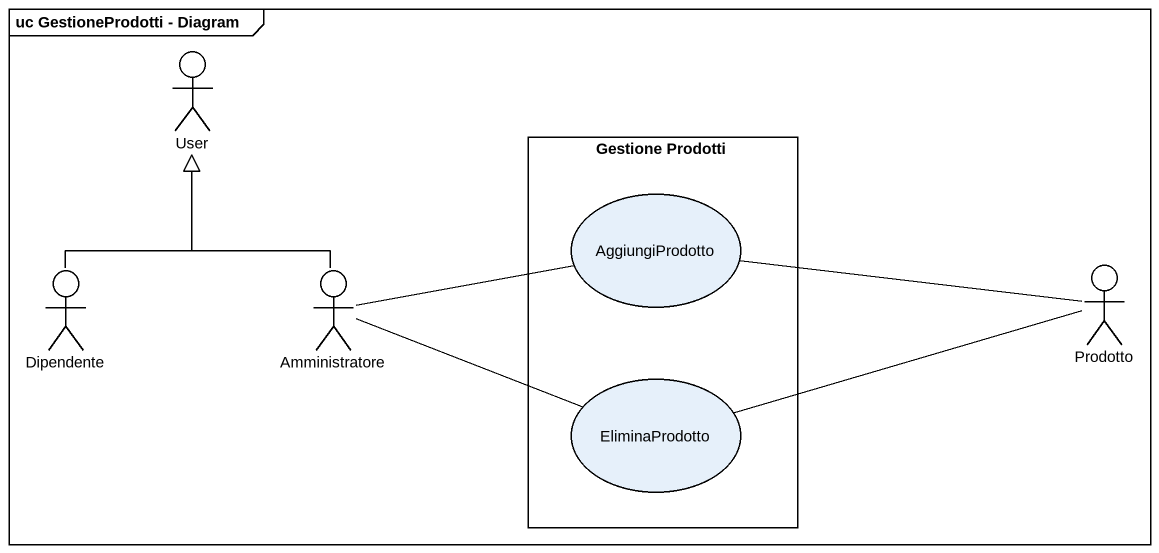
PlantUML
@startuml
mainframe uc GestioneProdotti - Diagram
actor User
rectangle "Gestione Prodotti" as Gestione_Prodotti {
  usecase AggiungiProdotto
  usecase EliminaProdotto
}
actor Dipendente
actor Amministratore
actor Prodotto
AggiungiProdotto -right- Prodotto
Dipendente -up-|> User
Amministratore -up-|> User
Amministratore -right- AggiungiProdotto
Amministratore -right- EliminaProdotto
EliminaProdotto -right- Prodotto
@enduml
